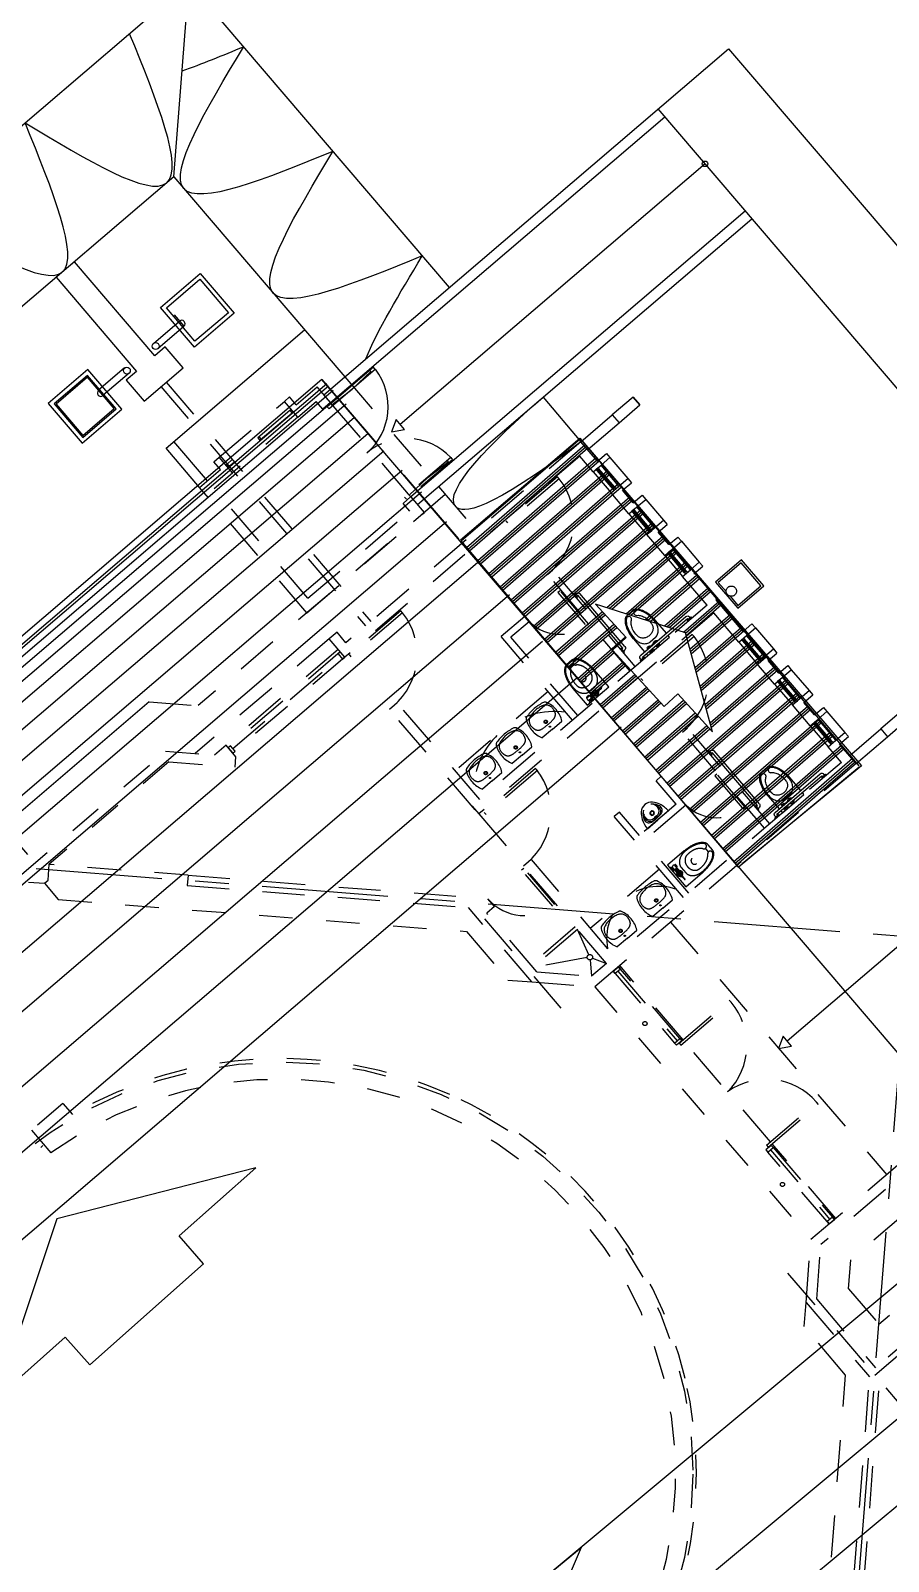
# Model space of a CAD drawing. Extents: x 268 to 383, y 668 to 793.
# Drawn here: x 365.297 to 367.852, y 773.957 to 778.514 of the extents above; entities that cross this region are included whole.
import ezdxf

# ---------------------------------------------------------------- set-up
doc = ezdxf.new("R2010")
doc.units = 0
doc.header["$LTSCALE"] = 0.5
doc.header["$MEASUREMENT"] = 0
for name, pattern in [('CENTER2', [1.125, 0.75, -0.125, 0.125, -0.125]), ('DASHDOTX2', [2, 1, -0.5, 0, -0.5]), ('DASHED2', [0.375, 0.25, -0.125]), ('HIDDEN', [0.375, 0.25, -0.125])]:
    doc.linetypes.add(name, pattern=pattern)
doc.layers.get('0').update_dxf_attribs({"linetype": 'CONTINUOUS'})
for name, color, linetype in [('2', 1, 'CONTINUOUS'), ('4', 3, 'CONTINUOUS'), ('6', 7, 'CONTINUOUS'), ('9', 1, 'DASHED2'), ('EJES', 6, 'CENTER2'), ('M-sanitarios', 1, 'CONTINUOUS'), ('paredes', 1, 'CONTINUOUS'), ('PROYECCIONES', 6, 'HIDDEN'), ('PUERTAS', 1, 'CONTINUOUS'), ('talud', 5, 'CONTINUOUS'), ('texturas', 6, 'CONTINUOUS'), ('TUBERIA', 7, 'DASHDOTX2'), ('tuberia_alumbrado', 3, 'DASHED2'), ('ventanas', 1, 'CONTINUOUS')]:
    doc.layers.add(name, color=color, linetype=linetype)

# ---------------------------------------------------------------- blocks, each defined once
blk = doc.blocks.new('WC-F1-P')
blk.add_line((-1.35, -23.32), (1.35, -23.32))
for points in [[(-8.25, -12.88, 0.049648), (-7.73, -18.09, 0.06346), (-6.42, -21.98, 0.103485), (-4.1, -24.97, 0.178458), (-2, -25.75), (2, -25.75, 0.178458), (4.1, -24.97, 0.103485), (6.42, -21.98, 0.06346), (7.73, -18.09, 0.049648), (8.25, -12.88), (8.25, 0), (-8.25, 0)], [(3.78, -24.59, 0.103485), (5.97, -21.76, 0.06346), (7.24, -17.99, 0.049648), (7.75, -12.88, 0.075858), (7.29, -9.87, 0.086069), (6.07, -7.49, 0.105985), (4.11, -5.79, 0.126201), (2, -5.25), (-2, -5.25, 0.126201), (-4.11, -5.79, 0.105985), (-6.07, -7.49, 0.086069), (-7.29, -9.87, 0.075858), (-7.75, -12.88, 0.049648), (-7.24, -17.99, 0.06346), (-5.97, -21.76, 0.103485), (-3.78, -24.59, 0.097511), (-3.21, -24.83, 0.09808), (-2.6, -24.84, 0.098895), (-2.04, -24.61, 0.099479), (-1.61, -24.18, 0.099479), (-1.38, -23.62, 0.098895), (-1.38, -23.01, 0.09808), (-1.62, -22.45, 0.097511), (-2.05, -22.02, -0.102445), (-3.86, -20.17, -0.077884), (-5.02, -17.55, -0.065096), (-5.46, -14.15, -0.024284), (-5.4, -12.88, -0.115331), (-5.01, -11.19, -0.103946), (-3.82, -9.68, -0.091071), (-2.11, -8.71, -0.083675), (0, -8.35, -0.083675), (2.11, -8.71, -0.091071), (3.82, -9.68, -0.103946), (5.01, -11.19, -0.115331), (5.4, -12.88, -0.024284), (5.46, -14.15, -0.065096), (5.02, -17.55, -0.077884), (3.86, -20.17, -0.102445), (2.05, -22.02, 0.097511), (1.62, -22.45, 0.09808), (1.38, -23.01, 0.098895), (1.38, -23.62, 0.099479), (1.61, -24.18, 0.099479), (2.04, -24.61, 0.098895), (2.6, -24.84, 0.09808), (3.21, -24.83, 0.097511)]]:
    blk.add_lwpolyline(points, format="xyb", close=True)
blk.add_lwpolyline([(-2, -13.44, -0.111064), (-1.85, -12.78, -0.102841), (-1.41, -12.2, -0.093011), (-0.78, -11.83, -0.087082), (0, -11.69, -0.087082), (0.78, -11.83, -0.093011), (1.41, -12.2, -0.102841), (1.85, -12.78, -0.111064), (2, -13.44, -0.111064)], format="xyb")
blk.add_circle((0, -2.3), 1)
blk = doc.blocks.new('FVALV1-P')
for p, q in [((-2.38, 0.12), (-4.62, 0.12)), ((-2.26, 0.62), (-2.26, -0.62)), ((-2.26, 0.62), (-1.64, 0.62)), ((1.44, 0.99), (1.92, 0.99)), ((1.92, 0.99), (1.92, -0.99)), ((1.92, 0.87), (2.42, 0.87)), ((2.92, 0.99), (2.42, 0.99)), ((2.42, 0.99), (2.42, -0.99)), ((2.92, 0), (2.42, 0)), ((2.92, 0.99), (2.92, -0.99)), ((2.92, 0.87), (5.75, 0.87)), ((6.25, 2.25), (3.25, 2.25)), ((3.25, 2.25), (3.25, 1.75)), ((3.75, 1.61), (3.75, 0.87)), ((3.88, 1.58), (3.88, 1.12)), ((4, 0.99), (4.5, 0.99)), ((4.62, 1.5), (4.62, 1.12)), ((4.88, 1.5), (4.88, 1.12)), ((5, 0.99), (5.5, 0.99)), ((5.62, 1.58), (5.62, 1.12)), ((5.75, 1.61), (5.75, 0.87)), ((6.25, 2.25), (6.25, 1.75)), ((-2.38, -0.13), (-4.62, -0.13)), ((-2.26, -0.62), (-1.64, -0.62)), ((1.44, -0.99), (1.92, -0.99)), ((1.92, -0.87), (2.42, -0.87)), ((2.92, -0.99), (2.42, -0.99)), ((2.92, -0.87), (5.75, -0.87)), ((3.75, -0.87), (3.75, -1.37)), ((3.88, -1.24), (3.88, -1.43)), ((4, -1.12), (4.5, -1.12)), ((4.62, -1.24), (4.62, -1.61)), ((4.88, -1.24), (4.88, -1.61)), ((5, -1.12), (5.5, -1.12)), ((5.62, -1.24), (5.62, -1.43)), ((5.75, -0.87), (5.75, -1.37))]:
    blk.add_line(p, q)
blk.add_lwpolyline([(1, 0), (0.5, 0.87), (-0.5, 0.87), (-1, 0), (-0.5, -0.87), (0.5, -0.87)], close=True)
for radius in [1.75, 1, 0.342]:
    blk.add_circle((0, 0), radius)
for centre, radius, start, end in [((-4.62, 0), 0.125, 90, 270), ((-2.38, 0.25), 0.125, 270, 360), ((4.75, 6.13), 4.63, 251.07536, 288.92464), ((5.12, 0), 1.63, 147.79577, 212.20423), ((4, 1.12), 0.125, 180, 270), ((4.5, 1.12), 0.125, 270, 360), ((5, 1.12), 0.125, 180, 270), ((5.5, 1.12), 0.125, 270, 360), ((4.38, 0), 1.62, 327.79517, 32.20483), ((-2.38, -0.25), 0.125, 0, 90), ((4.75, 0.51), 2.12, 241.92751, 298.07249), ((4, -1.24), 0.125, 90, 180), ((4.5, -1.24), 0.125, 0, 90), ((5, -1.24), 0.125, 90, 180), ((5.5, -1.24), 0.125, 0, 90)]:
    blk.add_arc(centre, radius, start, end)
blk = doc.blocks.new('fluxometro')
at = {"xscale": 0.02499999999997726, "yscale": 0.02499999999997726, "zscale": 0.025, "rotation": 180}
for name, p in [('WC-F1-P', (0, 0)), ('FVALV1-P', (0, 0.058))]:
    blk.add_blockref(name, p, dxfattribs=at)
blk = doc.blocks.new('LAVATORIO_11')
at = {"color": 0, "linetype": 'ByBlock'}
for p, q in [((0.01, 0), (-0.27, 0)), ((0, 0), (0.291, 0))]:
    blk.add_line(p, q, dxfattribs=at)
for centre, radius in [((0.008, -0.217), 0.0358), ((0.008, -0.217), 0.0267), ((0.008, -0.077), 0.0128)]:
    blk.add_circle(centre, radius, dxfattribs=at)
for centre, radius, start, end in [((0.257, -0.272), 0.593, 152.6954, 205.5583), ((-0.236, -0.272), 0.593, 334.4417, 27.3056), ((-0.108, -0.345), 0.191, 168.0413, 247.6653), ((-0.054, -0.329), 0.242, 152.91, 174.3342), ((-0.146, -0.297), 0.146, 99.4676, 147.8104), ((-0.023, -0.992), 0.852, 87.9529, 99.9832), ((0.033, -0.992), 0.852, 80.0168, 92.0471), ((0.157, -0.297), 0.146, 32.1896, 80.5324), ((0.119, -0.345), 0.191, 292.3347, 11.9587), ((0.065, -0.329), 0.242, 5.6658, 27.09), ((-0.206, -0.49), 0.0809, 207.7138, 249.5405), ((0.01, 0.367), 0.964, 255.2815, 284.7185), ((0.005, 0.037), 0.589, 251.5778, 288.4222), ((0.227, -0.49), 0.0809, 290.4595, 332.2862)]:
    blk.add_arc(centre, radius, start, end, dxfattribs=at)
blk = doc.blocks.new('inod-minusv.')
at = {"layer": 'M-sanitarios'}
for p, q in [((0.094, 1.369), (0.075, 1.369)), ((0.094, 1.312), (0.094, 1.387)), ((0.112, 1.387), (0.094, 1.387)), ((0.037, 0.319), (0.037, 1.331)), ((0.094, 1.331), (0.075, 1.331)), ((0.075, 0.319), (0.075, 1.331)), ((0.112, 1.312), (0.094, 1.312)), ((0.094, 0.319), (0.075, 0.319)), ((0.094, 0.281), (0.075, 0.281)), ((0.112, 0.337), (0.094, 0.337)), ((0.094, 0.262), (0.094, 0.337)), ((0.112, 0.262), (0.094, 0.262)), ((-0.9, 0.019), (-0.975, 0.019)), ((-0.975, 0), (-0.975, 0.019)), ((-0.956, 0.019), (-0.956, 0.037)), ((-0.056, 0.075), (-0.919, 0.075)), ((-0.919, 0.019), (-0.919, 0.037)), ((-0.056, 0.037), (-0.919, 0.037)), ((-0.9, 0), (-0.9, 0.019)), ((-0.301, 0.081), (-0.289, 0.081)), ((-0.301, 0.031), (-0.289, 0.031)), ((-0.289, 0.075), (-0.289, 0.081)), ((-0.289, 0.078), (-0.277, 0.078)), ((-0.289, 0.031), (-0.289, 0.037)), ((-0.289, 0.035), (-0.277, 0.035)), ((-0.264, 0.081), (-0.277, 0.081)), ((-0.277, 0.075), (-0.277, 0.081)), ((-0.277, 0.031), (-0.277, 0.037)), ((-0.264, 0.031), (-0.277, 0.031)), ((-0.264, 0.075), (-0.264, 0.081)), ((-0.264, 0.078), (-0.194, 0.078)), ((-0.264, 0.031), (-0.264, 0.037)), ((-0.264, 0.035), (-0.194, 0.035)), ((-0.256, 0), (-0.256, 0.012)), ((-0.244, 0.078), (-0.244, 0.09)), ((-0.244, 0.016), (-0.244, 0.035)), ((-0.241, 0.087), (-0.241, 0.092)), ((-0.241, 0.017), (-0.241, 0.028)), ((-0.238, 0.084), (-0.225, 0.084)), ((-0.238, 0.031), (-0.225, 0.031)), ((-0.222, 0.087), (-0.222, 0.097)), ((-0.222, 0.019), (-0.222, 0.028)), ((-0.216, 0.087), (-0.216, 0.097)), ((-0.216, 0.019), (-0.216, 0.028)), ((-0.213, 0.084), (-0.2, 0.084)), ((-0.213, 0.031), (-0.2, 0.031)), ((-0.197, 0.087), (-0.197, 0.092)), ((-0.197, 0.017), (-0.197, 0.028)), ((-0.194, 0.078), (-0.194, 0.09)), ((-0.194, 0.016), (-0.194, 0.035)), ((-0.181, 0), (-0.181, 0.012)), ((-0.075, 0), (-0.075, 0.019)), ((0, 0.019), (-0.075, 0.019)), ((-0.056, 0.019), (-0.056, 0.037)), ((-0.019, 0.019), (-0.019, 0.037)), ((0, 0), (0, 0.019)), ((-0.181, 0), (-0.256, 0))]:
    blk.add_line(p, q, dxfattribs=at)
for points in [[(-0.131, 0.322, 0.049648), (-0.144, 0.452, 0.06346), (-0.177, 0.549, 0.103485), (-0.235, 0.624, 0.178458), (-0.288, 0.644), (-0.388, 0.644, 0.178458), (-0.44, 0.624, 0.103485), (-0.498, 0.549, 0.06346), (-0.531, 0.452, 0.049648), (-0.544, 0.322), (-0.544, 0.075)], [(-0.544, 0.322, -0.049648), (-0.531, 0.452, -0.06346), (-0.498, 0.549, -0.103485), (-0.44, 0.624, -0.178458), (-0.388, 0.644), (-0.288, 0.644, -0.178458), (-0.235, 0.624, -0.103485), (-0.177, 0.549, -0.06346), (-0.144, 0.452, -0.049648), (-0.131, 0.322), (-0.131, 0.075)], [(-0.131, 0.037), (-0.131, 0), (-0.544, 0), (-0.544, 0.037, -0.049648)]]:
    blk.add_lwpolyline(points, format="xyb", dxfattribs=at)
blk.add_lwpolyline([(-0.243, 0.615, -0.103485), (-0.188, 0.544, -0.06346), (-0.156, 0.45, -0.049648), (-0.144, 0.322, -0.075858), (-0.155, 0.247, -0.086069), (-0.186, 0.187, -0.105985), (-0.235, 0.145, -0.126201), (-0.288, 0.131), (-0.388, 0.131, -0.126201), (-0.44, 0.145, -0.105985), (-0.489, 0.187, -0.086069), (-0.52, 0.247, -0.075858), (-0.531, 0.322, -0.049648), (-0.519, 0.45, -0.06346), (-0.487, 0.544, -0.103485), (-0.432, 0.615, -0.097511), (-0.418, 0.621, -0.09808), (-0.403, 0.621, -0.098895), (-0.389, 0.615, -0.099479), (-0.378, 0.605, -0.099479), (-0.372, 0.591, -0.098895), (-0.372, 0.575, -0.09808), (-0.378, 0.561, -0.097511), (-0.389, 0.55, 0.102445), (-0.434, 0.504, 0.077884), (-0.463, 0.439, 0.065096), (-0.474, 0.354, 0.024284), (-0.473, 0.322, 0.115331), (-0.463, 0.28, 0.103946), (-0.433, 0.242, 0.091071), (-0.39, 0.218, 0.083675), (-0.338, 0.209, 0.083675), (-0.285, 0.218, 0.091071), (-0.242, 0.242, 0.103946), (-0.212, 0.28, 0.115331), (-0.202, 0.322, 0.024284), (-0.201, 0.354, 0.065096), (-0.212, 0.439, 0.077884), (-0.241, 0.504, 0.102445), (-0.286, 0.55, -0.097511), (-0.297, 0.561, -0.09808), (-0.303, 0.575, -0.098895), (-0.303, 0.591, -0.099479), (-0.297, 0.605, -0.099479), (-0.286, 0.615, -0.098895), (-0.272, 0.621, -0.09808), (-0.257, 0.621, -0.097511)], format="xyb", close=True, dxfattribs=at)
for points in [[(-0.352, 0.075), (-0.35, 0.078), (-0.325, 0.078), (-0.323, 0.075)], [(-0.323, 0.037), (-0.325, 0.035), (-0.35, 0.035), (-0.352, 0.037)]]:
    blk.add_lwpolyline(points, dxfattribs=at)
for centre, radius, start, end in [((0.075, 1.331), 0.0375, 90, 180), ((0.075, 0.319), 0.0375, 180, 270), ((-0.919, 0.037), 0.0375, 90, 180), ((-0.338, 0.056), 0.0437, 25.3769, 154.6231), ((-0.338, 0.056), 0.0438, 205.3769, 334.6231), ((-0.338, 0.056), 0.025, 48.5904, 131.4096), ((-0.338, 0.056), 0.025, 228.5904, 311.4096), ((-0.219, -0.097), 0.116, 71.0754, 108.9246), ((-0.209, 0.056), 0.0406, 147.7958, 152.5136), ((-0.209, 0.056), 0.0406, 207.4864, 212.2042), ((-0.219, 0.044), 0.0531, 61.9275, 118.0725), ((-0.238, 0.087), 0.00312, 180, 270), ((-0.238, 0.028), 0.00313, 90, 180), ((-0.225, 0.087), 0.00312, 270, 0), ((-0.225, 0.028), 0.00313, 0, 90), ((-0.213, 0.087), 0.00312, 180, 270), ((-0.213, 0.028), 0.00312, 90, 180), ((-0.2, 0.087), 0.00313, 270, 360), ((-0.2, 0.028), 0.00312, 360, 90), ((-0.228, 0.056), 0.0406, 27.4869, 32.2048), ((-0.228, 0.056), 0.0406, 327.7952, 332.5131), ((-0.056, 0.037), 0.0375, 0, 90)]:
    blk.add_arc(centre, radius, start, end, dxfattribs=at)
blk = doc.blocks.new('mingitorio')
at = {"layer": 'M-sanitarios'}
for p, q in [((-0.2, 0), (0, 0)), ((0.2, 0), (0, 0)), ((-0.017, -0.059), (-0.017, -0.039)), ((-0.017, -0.039), (0.017, -0.039)), ((-0.017, -0.059), (0.017, -0.059)), ((0.017, -0.059), (0.017, -0.039))]:
    blk.add_line(p, q, dxfattribs=at)
for centre, radius, start, end in [((0.2, 0), 0.4, 180, 202.7554), ((-0.2, 0), 0.4, 337.2446, 0), ((0.108, -0.039), 0.3, 202.7554, 224.0645), ((-0.079, -0.112), 0.075, 100.2235, 201.4058), ((0.074, -0.052), 0.24, 201.4058, 228.8431), ((0.014, -0.126), 0.145, 169.5329, 234.3331), ((-0.054, -0.113), 0.075, 105.5014, 169.5329), ((-0.015, -0.141), 0.1, 162.0283, 180.7764), ((0.085, -0.14), 0.2, 180.7764, 192.5159), ((-0.034, -0.135), 0.08, 85.5164, 162.0283), ((-0.012, -0.162), 0.1, 192.5159, 233.4907), ((0, -0.55), 0.52, 90, 100.2235), ((-0.042, -0.156), 0.12, 78.4942, 105.5014), ((0, -0.13), 0.0325, 90, 270), ((0, 0.293), 0.35, 265.5164, 267.216), ((0, -0.13), 0.025, 90, 270), ((-0.017, -0.033), 0.006, 258.4942, 270), ((0, -0.55), 0.52, 79.7765, 90), ((0, -0.13), 0.0325, 270, 90), ((0, -0.13), 0.025, 270, 90), ((0.042, -0.156), 0.12, 74.4986, 102.0896), ((0, 0.293), 0.35, 272.784, 274.4836), ((0.034, -0.135), 0.08, 17.9717, 94.4836), ((-0.014, -0.126), 0.145, 305.6669, 10.4671), ((0.012, -0.162), 0.1, 306.5093, 347.4841), ((0.054, -0.113), 0.075, 10.4671, 74.4986), ((-0.074, -0.052), 0.24, 311.1569, 338.5942), ((0.079, -0.112), 0.075, 338.5942, 79.7765), ((-0.108, -0.039), 0.3, 315.9355, 337.2446), ((0.015, -0.141), 0.1, 359.2236, 17.9717), ((-0.085, -0.14), 0.2, 347.4841, 359.2236), ((0, -0.143), 0.15, 224.0645, 270), ((0, -0.143), 0.15, 270, 315.9355)]:
    blk.add_arc(centre, radius, start, end, dxfattribs=at)

msp = doc.modelspace()

# ---------------------------------------------------------------- hatches: boundary and pattern name
at = {"layer": '2'}
h = msp.add_hatch(dxfattribs=at)
h.set_pattern_fill('PLAST', color=256, scale=0.204615, angle=41, style=0)
h.set_pattern_definition([(41, (697.10327, 476.549336), (-0.0335598784, 0.038606224), []), (41, (697.099075, 476.55416), (-0.0335598784, 0.038606224), []), (41, (697.09488, 476.55899), (-0.0335598784, 0.038606224), [])])
h.paths.add_polyline_path([(366.9794, 776.807), (367.0711, 776.7069), (367.0305, 776.6697), (367.1838, 776.5023), (367.2244, 776.5395), (367.3276, 776.4269), (367.2474, 776.7217)], flags=16)
edge = h.paths.add_edge_path()
edge.add_line((367.7646, 776.3248), (366.9346, 777.2986))
edge.add_line((366.9346, 777.2986), (366.5796, 776.9945))
edge.add_line((366.5796, 776.9945), (367.4043, 776.0233))
edge.add_line((367.4043, 776.0233), (367.7646, 776.3221))

# ---------------------------------------------------------------- linework, layer by layer
at = {"layer": '2', "ltscale": 2}
for p, q in [((366.1797, 777.4629, -249.9372), (362.8173, 774.588, -249.9372)), ((366.1841, 777.4558, -249.9372), (362.8217, 774.5809, -249.9372)), ((366.1982, 777.4426, -249.9372), (362.8357, 774.5677, -249.9372)), ((366.203, 777.4152, -249.9372), (362.8405, 774.5404, -249.9372)), ((366.237, 777.4017, -249.9372), (362.8745, 774.5268, -249.9372)), ((366.2608, 777.3609, -249.9372), (362.8983, 774.486, -249.9372)), ((366.3016, 777.3133, -249.9372), (362.9391, 774.4384, -249.9372)), ((366.3492, 777.2624, -249.9372), (362.9867, 774.3875, -249.9372)), ((366.4035, 777.2046, -249.9372), (363.0411, 774.3297, -249.9372)), ((366.4613, 777.1401, -249.9372), (363.0988, 774.2652, -249.9372)), ((366.5361, 777.0517, -249.9372), (363.1736, 774.1768, -249.9372)), ((366.6279, 776.9294, -249.9372), (363.2654, 774.0545, -249.9372)), ((366.723, 776.8343, -249.9372), (363.3605, 773.9594, -249.9372)), ((366.8216, 776.695, -249.9372), (363.4591, 773.8201, -249.9372)), ((366.9235, 776.5863, -249.9372), (363.561, 773.7114, -249.9372)), ((367.0561, 776.4402, -249.9372), (363.6936, 773.5653, -249.9372)), ((368.2239, 775.0709, -249.9372), (364.8245, 772.2398, -249.9372)), ((368.427, 774.8379, -249.9372), (365.0275, 772.0068, -249.9372)), ((368.5385, 774.6724, -249.9372), (365.1391, 771.8414, -249.9372))]:
    msp.add_line(p, q, dxfattribs=at)
at = {"layer": '2'}
msp.add_lwpolyline([(367.7646, 776.3248), (366.9346, 777.2986), (366.5796, 776.9945), (367.4043, 776.0233), (367.7646, 776.3221)], dxfattribs=at)
at = {"layer": '4', "elevation": -249.9372}
msp.add_lwpolyline([(365.428, 777.8262), (365.3735, 777.7797), (365.6129, 777.4998), (365.5818, 777.4732), (365.635, 777.4109), (365.7516, 777.5107), (365.6984, 777.5729), (365.6673, 777.5463), (365.428, 777.8262)], dxfattribs=at)
at = {"layer": '6', "ltscale": 2}
for p, q in [((366.165, 777.4758, -249.9372), (362.8026, 774.6009, -249.9372)), ((369.3044, 773.8044, -249.9372), (366.165, 777.4758, -249.9372))]:
    msp.add_line(p, q, dxfattribs=at)
msp.add_lwpolyline([(366.5779, 776.9986), (366.9332, 777.3007), (367.771, 776.3254), (367.4157, 776.0339)], dxfattribs=at)
at = {"layer": '6'}
for points in [[(366.9794, 776.807), (367.0711, 776.7069), (367.0305, 776.6697), (367.1838, 776.5023), (367.2244, 776.5395), (367.3276, 776.4269), (367.2474, 776.7217), (366.9794, 776.807)], [(365.197, 774.4436), (365.4, 774.624), (365.4733, 774.5416), (365.8126, 774.8431), (365.7394, 774.9256), (365.9677, 775.1285), (365.3758, 774.977), (365.197, 774.4436)], [(366.1417, 773.3415), (366.351, 773.5144), (366.2807, 773.5994), (366.6307, 773.8887), (366.7009, 773.8037), (366.9364, 773.9983), (366.6961, 773.4365), (366.1417, 773.3415)]]:
    msp.add_lwpolyline(points, dxfattribs=at)
at = {"layer": '9', "ltscale": 2}
msp.add_line((366.165, 777.4758, -249.9372), (366.5823, 776.9878, -249.9372), dxfattribs=at)
at = {"layer": '9'}
for p, q in [((366.2328, 777.4831, -249.9372), (366.5121, 777.1565, -249.9372)), ((366.255, 777.4469, -249.9372), (366.3103, 777.4995, -249.9372)), ((366.313, 777.4964, -249.9372), (366.3076, 777.5027, -249.9372)), ((366.053, 777.4101, -249.9372), (366.0685, 777.4234, -249.9372)), ((366.0885, 777.4001, -249.9372), (366.0685, 777.4234, -249.9372)), ((366.0885, 777.4001, -249.9372), (366.1507, 777.4533, -249.9372)), ((366.1906, 777.4066, -249.9372), (366.1507, 777.4533, -249.9372)), ((366.1906, 777.4066, -249.9372), (366.1706, 777.4299, -249.9372)), ((366.1944, 777.4005, -249.9372), (366.255, 777.4469, -249.9372)), ((365.8586, 777.2439, -249.9372), (366.053, 777.4101, -249.9372)), ((366.069, 777.3834, -249.9372), (365.8824, 777.2239, -249.9372)), ((366.0757, 777.3757, -249.9372), (365.889, 777.2161, -249.9372)), ((366.0929, 777.3634, -249.9372), (366.053, 777.4101, -249.9372)), ((366.0929, 777.3634, -249.9372), (366.1473, 777.41, -249.9372)), ((366.1672, 777.3867, -249.9372), (366.1473, 777.41, -249.9372)), ((366.1906, 777.4066, -249.9372), (366.1672, 777.3867, -249.9372)), ((366.1862, 777.3881, -249.9372), (366.1809, 777.3943, -249.9372)), ((366.1971, 777.3974, -249.9372), (366.1918, 777.4036, -249.9372)), ((366.1971, 777.3974, -249.9372), (366.4218, 777.1345, -249.9372)), ((366.0929, 777.3634, -249.9372), (365.8984, 777.1972, -249.9372)), ((366.9361, 777.2903, -249.9372), (366.2363, 776.6919, -249.9372)), ((365.843, 777.2306, -249.9372), (365.8586, 777.2439, -249.9372)), ((365.8984, 777.1972, -249.9372), (365.8586, 777.2439, -249.9372)), ((366.9327, 777.247, -249.9372), (366.2329, 776.6486, -249.9372)), ((366.5486, 777.2429, -249.9372), (366.4109, 777.1252, -249.9372)), ((366.5539, 777.2367, -249.9372), (366.4162, 777.119, -249.9372)), ((366.5377, 777.2336, -249.9372), (366.543, 777.2274, -249.9372)), ((366.5486, 777.2429, -249.9372), (366.5539, 777.2367, -249.9372)), ((366.9726, 777.2003, -249.9372), (366.9327, 777.247, -249.9372)), ((365.8007, 777.1541, -249.9372), (365.863, 777.2073, -249.9372)), ((365.863, 777.2073, -249.9372), (365.843, 777.2306, -249.9372)), ((365.844, 777.1507, -249.9372), (365.8984, 777.1972, -249.9372)), ((366.4797, 777.1841, -249.9372), (366.5403, 777.2305, -249.9372)), ((366.9726, 777.2003, -249.9372), (367.0258, 777.1381, -249.9372)), ((367.032, 777.1488, -249.9372), (366.9842, 777.2048, -249.9372)), ((367.0348, 777.1512, -249.9372), (366.9869, 777.2072, -249.9372)), ((366.1199, 776.7808, -249.9372), (365.8007, 777.1541, -249.9372)), ((366.1233, 776.8241, -249.9372), (365.844, 777.1507, -249.9372)), ((366.4245, 777.1314, -249.9372), (366.4797, 777.1841, -249.9372)), ((366.5121, 777.1565, -249.9372), (366.6251, 777.0243, -249.9372)), ((366.8661, 777.186, -249.9372), (366.7131, 777.0552, -249.9372)), ((366.8714, 777.1797, -249.9372), (366.7184, 777.049, -249.9372)), ((366.8714, 777.1797, -249.9372), (366.8661, 777.186, -249.9372)), ((367.0258, 777.1381, -249.9372), (367.0491, 777.1581, -249.9372)), ((367.0491, 777.1581, -249.9372), (367.0756, 777.1807, -249.9372)), ((367.0598, 777.1456, -249.9372), (367.0862, 777.1682, -249.9372)), ((367.0917, 777.1083, -249.9372), (367.0598, 777.1456, -249.9372)), ((367.0756, 777.1807, -249.9372), (367.0862, 777.1682, -249.9372)), ((366.532, 777.1332, -249.9372), (365.7967, 776.5045, -249.9372)), ((366.4299, 777.1267, -249.9372), (366.4066, 777.1067, -249.9372)), ((366.4265, 777.0834, -249.9372), (366.4066, 777.1067, -249.9372)), ((366.4109, 777.1252, -249.9372), (366.4162, 777.119, -249.9372)), ((366.4218, 777.1345, -249.9372), (366.4271, 777.1283, -249.9372)), ((366.4698, 777.08, -249.9372), (366.4299, 777.1267, -249.9372)), ((367.079, 777.0759, -249.9372), (367.0258, 777.1381, -249.9372)), ((367.079, 777.0759, -249.9372), (367.1023, 777.0959, -249.9372)), ((367.079, 777.0759, -249.9372), (367.1023, 777.0959, -249.9372)), ((367.0917, 777.1083, -249.9372), (367.1181, 777.1309, -249.9372)), ((367.1023, 777.0959, -249.9372), (367.1288, 777.1185, -249.9372)), ((367.1555, 777.0337, -249.9372), (367.1023, 777.0959, -249.9372)), ((367.1181, 777.1309, -249.9372), (367.1288, 777.1185, -249.9372)), ((367.1288, 777.1185, -249.9372), (367.182, 777.0563, -249.9372)), ((366.1199, 776.7808, -249.9372), (366.4698, 777.08, -249.9372)), ((366.1233, 776.8241, -249.9372), (366.4265, 777.0834, -249.9372)), ((366.7184, 777.049, -249.9372), (366.7131, 777.0552, -249.9372)), ((367.079, 777.0759, -249.9372), (367.1322, 777.0137, -249.9372)), ((367.1384, 777.0244, -249.9372), (367.0905, 777.0804, -249.9372)), ((367.1412, 777.0268, -249.9372), (367.0933, 777.0828, -249.9372)), ((367.144, 777.0292, -249.9372), (367.0961, 777.0851, -249.9372)), ((367.1555, 777.0337, -249.9372), (367.182, 777.0563, -249.9372)), ((367.182, 777.0563, -249.9372), (367.1926, 777.0438, -249.9372)), ((367.1322, 777.0137, -249.9372), (367.1555, 777.0337, -249.9372)), ((367.1322, 777.0137, -249.9372), (367.1555, 777.0337, -249.9372)), ((367.1854, 776.9515, -249.9372), (367.1322, 777.0137, -249.9372)), ((367.1662, 777.0212, -249.9372), (367.1926, 777.0438, -249.9372)), ((367.1981, 776.9839, -249.9372), (367.1662, 777.0212, -249.9372)), ((367.1981, 776.9839, -249.9372), (367.2245, 777.0065, -249.9372)), ((367.2245, 777.0065, -249.9372), (367.2351, 776.994, -249.9372)), ((367.1854, 776.9515, -249.9372), (367.2087, 776.9714, -249.9372)), ((367.2503, 776.9047, -249.9372), (367.2025, 776.9607, -249.9372)), ((367.2087, 776.9714, -249.9372), (367.2351, 776.994, -249.9372)), ((367.2619, 776.9092, -249.9372), (367.2087, 776.9714, -249.9372)), ((367.2351, 776.994, -249.9372), (367.2883, 776.9318, -249.9372)), ((367.1854, 776.9515, -249.9372), (367.2386, 776.8893, -249.9372)), ((367.2448, 776.9, -249.9372), (367.1969, 776.956, -249.9372)), ((367.2476, 776.9024, -249.9372), (367.1997, 776.9584, -249.9372)), ((367.2619, 776.9092, -249.9372), (367.2883, 776.9318, -249.9372)), ((367.2725, 776.8968, -249.9372), (367.299, 776.9194, -249.9372)), ((367.2883, 776.9318, -249.9372), (367.299, 776.9194, -249.9372)), ((366.8363, 776.8953, -249.9372), (366.8519, 776.9086, -249.9372)), ((367.0823, 776.6076, -249.9372), (366.8363, 776.8953, -249.9372)), ((367.0979, 776.6209, -249.9372), (366.8519, 776.9086, -249.9372)), ((367.2386, 776.8893, -249.9372), (367.2619, 776.9092, -249.9372)), ((367.3117, 776.8038, -249.9372), (367.2386, 776.8893, -249.9372)), ((367.4188, 776.7257, -249.9372), (367.2725, 776.8968, -249.9372)), ((366.3995, 776.7871, -249.9372), (366.2465, 776.6563, -249.9372)), ((366.4048, 776.7808, -249.9372), (366.2519, 776.65, -249.9372)), ((366.4048, 776.7808, -249.9372), (366.3995, 776.7871, -249.9372)), ((367.3316, 776.7804, -249.9372), (366.6318, 776.1821, -249.9372)), ((367.3117, 776.8038, -249.9372), (366.6352, 776.2253, -249.9372)), ((367.4062, 776.6933, -249.9372), (367.3316, 776.7804, -249.9372)), ((366.7685, 776.77, -249.9372), (366.6985, 776.7102, -249.9372)), ((366.7818, 776.7545, -249.9372), (366.7273, 776.7079, -249.9372)), ((366.7818, 776.7545, -249.9372), (366.7685, 776.77, -249.9372)), ((367.4188, 776.7257, -249.9372), (367.4453, 776.7483, -249.9372)), ((367.4295, 776.7132, -249.9372), (367.4559, 776.7358, -249.9372)), ((367.4453, 776.7483, -249.9372), (367.4559, 776.7358, -249.9372)), ((367.4559, 776.7358, -249.9372), (367.5091, 776.6736, -249.9372)), ((366.1864, 776.7031, -249.9372), (365.787, 776.3616, -249.9372)), ((366.2097, 776.723, -249.9372), (366.1864, 776.7031, -249.9372)), ((366.2329, 776.6486, -249.9372), (366.1864, 776.7031, -249.9372)), ((366.2363, 776.6919, -249.9372), (366.2097, 776.723, -249.9372)), ((366.9112, 776.4614, -249.9372), (366.6985, 776.7102, -249.9372)), ((366.9268, 776.4747, -249.9372), (366.7273, 776.7079, -249.9372)), ((367.2677, 776.7162, -249.9372), (367.1148, 776.5854, -249.9372)), ((367.2731, 776.7099, -249.9372), (367.1201, 776.5792, -249.9372)), ((367.2731, 776.7099, -249.9372), (367.2677, 776.7162, -249.9372)), ((367.4062, 776.6933, -249.9372), (367.4295, 776.7132, -249.9372)), ((367.4062, 776.6933, -249.9372), (367.4593, 776.6311, -249.9372)), ((367.4656, 776.6418, -249.9372), (367.4177, 776.6978, -249.9372)), ((367.4683, 776.6441, -249.9372), (367.4205, 776.7001, -249.9372)), ((367.4711, 776.6465, -249.9372), (367.4233, 776.7025, -249.9372)), ((367.4827, 776.651, -249.9372), (367.4295, 776.7132, -249.9372)), ((366.2129, 776.672, -249.9372), (365.8793, 776.3867, -249.9372)), ((366.2196, 776.6642, -249.9372), (365.8859, 776.3789, -249.9372)), ((366.2329, 776.6486, -249.9372), (365.8992, 776.3633, -249.9372)), ((365.8994, 776.377, -249.9372), (366.2194, 776.6506, -249.9372)), ((366.2519, 776.65, -249.9372), (366.2465, 776.6563, -249.9372)), ((367.4593, 776.6311, -249.9372), (367.4827, 776.651, -249.9372)), ((367.4827, 776.651, -249.9372), (367.5091, 776.6736, -249.9372)), ((367.4933, 776.6386, -249.9372), (367.5197, 776.6612, -249.9372)), ((367.5091, 776.6736, -249.9372), (367.5197, 776.6612, -249.9372)), ((367.5125, 776.5689, -249.9372), (367.4593, 776.6311, -249.9372)), ((367.5252, 776.6012, -249.9372), (367.4933, 776.6386, -249.9372)), ((367.5252, 776.6012, -249.9372), (367.5517, 776.6238, -249.9372)), ((367.5359, 776.5888, -249.9372), (367.5623, 776.6114, -249.9372)), ((367.5517, 776.6238, -249.9372), (367.5623, 776.6114, -249.9372)), ((367.5623, 776.6114, -249.9372), (367.6155, 776.5492, -249.9372)), ((367.1201, 776.5792, -249.9372), (367.1148, 776.5854, -249.9372)), ((367.5125, 776.5689, -249.9372), (367.5359, 776.5888, -249.9372)), ((367.5125, 776.5689, -249.9372), (367.5359, 776.5888, -249.9372)), ((367.5125, 776.5689, -249.9372), (367.5657, 776.5066, -249.9372)), ((367.5719, 776.5174, -249.9372), (367.5241, 776.5733, -249.9372)), ((367.5747, 776.5197, -249.9372), (367.5269, 776.5757, -249.9372)), ((367.5775, 776.5221, -249.9372), (367.5296, 776.5781, -249.9372)), ((367.589, 776.5266, -249.9372), (367.5359, 776.5888, -249.9372)), ((367.589, 776.5266, -249.9372), (367.6155, 776.5492, -249.9372)), ((367.6155, 776.5492, -249.9372), (367.6261, 776.5368, -249.9372)), ((365.6508, 776.5159, -249.9372), (365.7967, 776.5045, -249.9372)), ((366.3892, 776.5131, -249.9372), (366.3659, 776.4931, -249.9372)), ((366.6352, 776.2253, -249.9372), (366.3892, 776.5131, -249.9372)), ((366.8381, 776.5469, -249.9372), (366.562, 776.3109, -249.9372)), ((367.5657, 776.5066, -249.9372), (367.589, 776.5266, -249.9372)), ((367.5657, 776.5066, -249.9372), (367.589, 776.5266, -249.9372)), ((367.6189, 776.4444, -249.9372), (367.5657, 776.5066, -249.9372)), ((367.5997, 776.5141, -249.9372), (367.6261, 776.5368, -249.9372)), ((367.6316, 776.4768, -249.9372), (367.5997, 776.5141, -249.9372)), ((366.6211, 776.1945, -249.9372), (366.3659, 776.4931, -249.9372)), ((367.6189, 776.4444, -249.9372), (367.6422, 776.4644, -249.9372)), ((367.6316, 776.4768, -249.9372), (367.658, 776.4994, -249.9372)), ((367.6422, 776.4644, -249.9372), (367.6687, 776.487, -249.9372)), ((367.6954, 776.4022, -249.9372), (367.6422, 776.4644, -249.9372)), ((367.658, 776.4994, -249.9372), (367.6687, 776.487, -249.9372)), ((367.6687, 776.487, -249.9372), (367.7219, 776.4248, -249.9372)), ((367.238, 776.4255, -249.9372), (367.2535, 776.4388, -249.9372)), ((367.4826, 776.1394, -249.9372), (367.238, 776.4255, -249.9372)), ((367.4981, 776.1527, -249.9372), (367.2535, 776.4388, -249.9372)), ((367.6189, 776.4444, -249.9372), (367.6721, 776.3822, -249.9372)), ((367.6783, 776.3929, -249.9372), (367.6305, 776.4489, -249.9372)), ((367.6811, 776.3953, -249.9372), (367.6332, 776.4513, -249.9372)), ((367.6839, 776.3977, -249.9372), (367.636, 776.4537, -249.9372)), ((367.6954, 776.4022, -249.9372), (367.7219, 776.4248, -249.9372)), ((367.7061, 776.3897, -249.9372), (367.7325, 776.4123, -249.9372)), ((367.7219, 776.4248, -249.9372), (367.7325, 776.4123, -249.9372)), ((367.7353, 776.3555, -249.9372), (367.8286, 776.4353, -249.9372)), ((367.7553, 776.3322, -249.9372), (367.8486, 776.412, -249.9372)), ((367.6721, 776.3822, -249.9372), (367.6954, 776.4022, -249.9372)), ((367.712, 776.3356, -249.9372), (367.6721, 776.3822, -249.9372)), ((367.7553, 776.3322, -249.9372), (367.7061, 776.3897, -249.9372)), ((367.7553, 776.3322, -249.9372), (366.9777, 775.6673, -249.9372)), ((367.712, 776.3356, -249.9372), (367.0355, 775.7572, -249.9372)), ((366.8012, 776.3173, -249.9372), (366.6482, 776.1865, -249.9372)), ((366.8065, 776.311, -249.9372), (366.6535, 776.1802, -249.9372)), ((366.8065, 776.311, -249.9372), (366.8012, 776.3173, -249.9372)), ((367.1754, 776.2941, -249.9372), (367.1598, 776.2808, -249.9372)), ((367.2197, 776.2108, -249.9372), (367.1598, 776.2808, -249.9372)), ((367.2485, 776.2085, -249.9372), (367.1754, 776.2941, -249.9372)), ((366.6118, 776.2054, -249.9372), (366.6318, 776.1821, -249.9372)), ((366.6535, 776.1802, -249.9372), (366.6482, 776.1865, -249.9372)), ((367.051, 776.1877, -249.9372), (367.0354, 776.1744, -249.9372)), ((367.1108, 776.1177, -249.9372), (367.051, 776.1877, -249.9372)), ((367.2197, 776.2108, -249.9372), (367.1108, 776.1177, -249.9372)), ((367.2485, 776.2085, -249.9372), (367.1241, 776.1022, -249.9372)), ((366.6318, 776.1821, -249.9372), (366.7648, 776.0265, -249.9372)), ((367.2415, 775.9333, -249.9372), (367.0354, 776.1744, -249.9372)), ((367.2571, 775.9466, -249.9372), (367.1241, 776.1022, -249.9372)), ((366.7594, 776.0155, -249.9372), (366.7656, 776.0208, -249.9372)), ((366.8522, 775.907, -249.9372), (366.7594, 776.0155, -249.9372)), ((366.7881, 776.0465, -249.9372), (366.7648, 776.0265, -249.9372)), ((367.0121, 775.7372, -249.9372), (366.7648, 776.0265, -249.9372)), ((366.8587, 775.912, -249.9372), (366.7656, 776.0208, -249.9372)), ((366.7881, 776.0465, -249.9372), (367.0355, 775.7572, -249.9372)), ((367.1698, 776.0173, -249.9372), (366.9637, 775.8411, -249.9372)), ((365.7639, 775.9689, -249.9372), (366.6008, 775.9035, -249.9372)), ((365.7663, 775.9995, -249.9372), (366.6591, 775.9297, -249.9372)), ((366.679, 775.9064, -249.9372), (366.6591, 775.9297, -249.9372)), ((366.7901, 775.682, -249.9372), (366.6008, 775.9035, -249.9372)), ((366.8775, 775.6034, -249.9372), (366.6209, 775.9036, -249.9372)), ((366.679, 775.9064, -249.9372), (366.6557, 775.8864, -249.9372)), ((366.8052, 775.7116, -249.9372), (366.6557, 775.8864, -249.9372)), ((366.5952, 775.8321, -249.9372), (366.7187, 775.6876, -249.9372)), ((366.9191, 775.8461, -249.9372), (366.7869, 775.7331, -249.9372)), ((366.9257, 775.8383, -249.9372), (366.7935, 775.7253, -249.9372)), ((366.9593, 775.7629, -249.9372), (366.9257, 775.8383, -249.9372)), ((367.2032, 775.8602, -249.9372), (367.8465, 775.1077, -249.9372)), ((366.9545, 775.7549, -249.9372), (366.7935, 775.7253, -249.9372)), ((366.9633, 775.7475, -249.9372), (366.9674, 775.6989, -249.9372)), ((367.0121, 775.7372, -249.9372), (366.9674, 775.6989, -249.9372)), ((366.9702, 775.7527, -249.9372), (367.0121, 775.7372, -249.9372)), ((367.2402, 775.5098, -249.9372), (367.0515, 775.7305, -249.9372)), ((366.7187, 775.6876, -249.9372), (366.7901, 775.682, -249.9372)), ((366.8052, 775.7116, -249.9372), (366.9674, 775.6989, -249.9372)), ((367.0321, 775.7139, -249.9372), (367.215, 775.5, -249.9372)), ((367.0457, 775.7137, -249.9372), (367.2227, 775.5066, -249.9372)), ((367.2305, 775.5133, -249.9372), (367.0476, 775.7272, -249.9372)), ((366.7901, 775.682, -249.9372), (366.9777, 775.6673, -249.9372)), ((367.2286, 775.4998, -249.9372), (367.3779, 775.6275, -249.9372)), ((367.2339, 775.4936, -249.9372), (367.3832, 775.6212, -249.9372)), ((367.3779, 775.6275, -249.9372), (367.3832, 775.6212, -249.9372)), ((368.3986, 775.5797, -249.9372), (367.621, 774.9148, -249.9372)), ((367.5001, 775.2059, -249.9372), (367.2456, 775.5036, -249.9372)), ((367.4884, 775.1959, -249.9372), (367.6377, 775.3235, -249.9372)), ((367.643, 775.3173, -249.9372), (367.6377, 775.3235, -249.9372)), ((367.4937, 775.1897, -249.9372), (367.643, 775.3173, -249.9372)), ((367.4884, 775.1959, -249.9372), (367.4937, 775.1897, -249.9372)), ((367.5004, 775.1819, -249.9372), (367.6774, 774.9749, -249.9372)), ((367.6949, 774.978, -249.9372), (367.5054, 775.1996, -249.9372)), ((367.5081, 775.1886, -249.9372), (367.691, 774.9747, -249.9372)), ((367.6755, 774.9614, -249.9372), (367.4926, 775.1753, -249.9372)), ((367.8432, 775.0644, -249.9372), (367.6506, 774.8998, -249.9372)), ((368.1131, 774.7486, -249.9372), (367.8432, 775.0644, -249.9372)), ((367.903, 774.9944, -249.9372), (367.7395, 774.8546, -249.9372)), ((367.6064, 774.7273, -249.9372), (367.621, 774.9148, -249.9372)), ((367.638, 774.7376, -249.9372), (367.6506, 774.8998, -249.9372)), ((367.7327, 774.7685, -249.9372), (367.7395, 774.8546, -249.9372)), ((367.8115, 774.511, -249.9372), (368.1964, 774.8401, -249.9372)), ((367.5515, 774.8151, -249.9372), (367.8828, 774.4277, -249.9372)), ((367.6008, 774.6559, -249.9372), (367.6064, 774.7273, -249.9372)), ((367.6064, 774.7273, -249.9372), (367.7957, 774.5058, -249.9372)), ((367.638, 774.7376, -249.9372), (367.8132, 774.5326, -249.9372)), ((367.7327, 774.7685, -249.9372), (367.8234, 774.6624, -249.9372)), ((367.8545, 774.689, -249.9372), (367.8234, 774.6624, -249.9372)), ((367.7243, 774.5114, -249.9372), (367.6008, 774.6559, -249.9372)), ((367.9454, 774.6456, -249.9372), (367.8132, 774.5326, -249.9372)), ((367.9887, 774.6423, -249.9372), (367.8263, 774.5035, -249.9372)), ((367.6293, 773.2961, -249.9372), (367.7243, 774.5114, -249.9372)), ((367.7303, 773.669, -249.9372), (367.7957, 774.5058, -249.9372)), ((367.7609, 773.6666, -249.9372), (367.8263, 774.5035, -249.9372))]:
    msp.add_line(p, q, dxfattribs=at)
at = {"layer": '9', "ltscale": 0.8}
for p, q in [((365.2709, 776.0027, -249.9372), (365.6988, 776.3685, -249.9372)), ((365.6988, 776.3685, -249.9372), (365.8447, 776.3571, -249.9372)), ((365.8793, 776.3867, -249.9372), (365.8447, 776.3571, -249.9372)), ((365.9089, 776.3521, -249.9372), (365.8793, 776.3867, -249.9372)), ((365.709, 776.3369, -249.9372), (365.353, 776.0325, -249.9372)), ((365.709, 776.3369, -249.9372), (365.9065, 776.3215, -249.9372)), ((365.9065, 776.3215, -249.9372), (365.9089, 776.3521, -249.9372)), ((365.3493, 775.985, -249.9372), (365.353, 776.0325, -249.9372)), ((365.7663, 775.9995, -249.9372), (365.353, 776.0318, -249.9372)), ((365.2908, 775.9793, -249.9372), (365.3383, 775.9756, -249.9372)), ((365.3383, 775.9756, -249.9372), (365.3493, 775.985, -249.9372)), ((365.3383, 775.9756, -249.9372), (365.3798, 775.9271, -249.9372)), ((365.7663, 775.9995, -249.9372), (365.7639, 775.9689, -249.9372)), ((366.9777, 775.6673, -249.9372), (367.621, 774.9148, -249.9372)), ((367.2286, 775.4998, -249.9372), (367.2339, 775.4936, -249.9372)), ((365.3938, 775.3203, -249.9372), (365.3005, 775.2406, -249.9372)), ((365.3938, 775.3203, -249.9372), (365.4219, 775.2875, -249.9372)), ((365.3005, 775.2406, -249.9372), (365.358, 775.1733, -249.9372)), ((365.334, 775.1945, -249.9372), (365.3278, 775.1891, -249.9372))]:
    msp.add_line(p, q, dxfattribs=at)
at = {"layer": '9', "elevation": -249.9372}
for points in [[(366.0757, 777.3757), (366.0796, 777.379), (366.0729, 777.3868), (366.069, 777.3834)], [(366.3724, 777.3198), (366.4105, 777.3269), (366.3854, 777.3563)], [(365.9804, 777.2942), (365.9843, 777.2975), (365.9776, 777.3053), (365.9738, 777.302)], [(365.8852, 777.2128), (365.889, 777.2161), (365.8824, 777.2239), (365.8785, 777.2206)], [(367.0379, 777.1539), (367.0317, 777.1485), (367.0344, 777.1454), (367.0406, 777.1508)], [(367.0938, 777.0885), (367.0876, 777.0832), (367.0902, 777.0801), (367.0964, 777.0854)], [(367.1443, 777.0294), (367.1381, 777.0241), (367.1407, 777.021), (367.147, 777.0263)], [(367.2001, 776.9641), (367.1939, 776.9588), (367.1966, 776.9557), (367.2028, 776.961)], [(367.3365, 776.872), (367.4029, 776.7943), (367.4807, 776.8608), (367.4142, 776.9385)], [(367.2507, 776.905), (367.2445, 776.8997), (367.2471, 776.8966), (367.2533, 776.9019)], [(366.8739, 776.8467), (366.8676, 776.8414), (366.9519, 776.7428), (366.9581, 776.7481)], [(367.4209, 776.7059), (367.4147, 776.7006), (367.4174, 776.6975), (367.4236, 776.7028)], [(366.226, 776.6428), (366.2329, 776.6486), (366.2196, 776.6642), (366.2128, 776.6583)], [(367.4715, 776.6468), (367.4652, 776.6415), (367.4679, 776.6384), (367.4741, 776.6437)], [(367.5273, 776.5815), (367.5211, 776.5762), (367.5237, 776.5731), (367.53, 776.5784)], [(367.5778, 776.5224), (367.5716, 776.5171), (367.5743, 776.514), (367.5805, 776.5193)], [(367.6337, 776.4571), (367.6275, 776.4517), (367.6301, 776.4486), (367.6363, 776.454)], [(367.6842, 776.398), (367.678, 776.3927), (367.6806, 776.3895), (367.6869, 776.3949)], [(367.3406, 776.3007), (367.3344, 776.2954), (367.4187, 776.1969), (367.4249, 776.2022)], [(367.0379, 775.707), (367.0321, 775.7139), (367.0476, 775.7272), (367.0535, 775.7203)], [(367.5248, 775.4839), (367.5629, 775.491), (367.5378, 775.5204)], [(367.4867, 775.1821), (367.4926, 775.1753), (367.5081, 775.1886), (367.5023, 775.1954)], [(367.6696, 774.9682), (367.6755, 774.9614), (367.691, 774.9747), (367.6852, 774.9815)]]:
    msp.add_lwpolyline(points, close=True, dxfattribs=at)
msp.add_lwpolyline([(367.3801, 776.8304), (367.4036, 776.8029), (367.472, 776.8614), (367.4135, 776.9299), (367.3451, 776.8714), (367.3686, 776.8439)], dxfattribs=at)
at = {"layer": '9', "ltscale": 0.8, "elevation": -249.9372}
for points in [[(365.8992, 776.3633), (365.9061, 776.3692), (365.8928, 776.3847), (365.8859, 776.3789)], [(367.2208, 775.4932), (367.215, 775.5), (367.2305, 775.5133), (367.2364, 775.5065)]]:
    msp.add_lwpolyline(points, close=True, dxfattribs=at)
at = {"layer": '9'}
for centre, radius in [((367.3839, 776.8453, -249.9372), 0.0153), ((366.9626, 775.7555, -249.9372), 0.00807), ((367.1267, 775.5579, -249.9372), 0.00614), ((367.5361, 775.0791, -249.9372), 0.00614)]:
    msp.add_circle(centre, radius, dxfattribs=at)
at = {"layer": '9', "ltscale": 0.8}
msp.add_circle((366.0419, 774.216, -249.9372), 1.2277, dxfattribs=at)
at = {"layer": '9'}
for centre, radius, start, end in [((366.4164, 777.1187, -249.9372), 0.1814, 43.2238, 130.4852), ((366.7133, 777.0551, -249.9372), 0.2013, 310.5036, 38.2651), ((366.2468, 776.6562, -249.9372), 0.2013, 310.5036, 38.2651), ((366.8739, 776.8467, -249.9372), 0.1299, 220.53, 306.9184), ((367.115, 776.5853, -249.9372), 0.2013, 310.5036, 38.2651), ((366.8576, 776.2447, -249.9372), 0.2424, 82.0074, 179.0526), ((366.6457, 776.1896, -249.9372), 0.2013, 310.5036, 38.2651), ((367.3406, 776.3007, -249.9372), 0.1299, 220.53, 306.9184), ((367.1676, 775.8113, -249.9372), 0.1551, 69.6135, 191.4465), ((366.768, 776.0228, -249.9372), 0.1432, 220.53, 309.3021), ((367.2339, 775.4936, -249.9372), 0.1964, 315.0108, 40.53), ((367.4884, 775.1959, -249.9372), 0.1964, 40.53, 126.0492)]:
    msp.add_arc(centre, radius, start, end, dxfattribs=at)
at = {"layer": '9', "ltscale": 0.8}
for radius, start, end in [(1.2379, 66.0006, 120.0543), (1.1765, 315.5185, 125.5415), (1.2379, 13.3354, 66.0006), (1.2379, 321.0057, 13.3354)]:
    msp.add_arc((366.0419, 774.216, -249.9372), radius, start, end, dxfattribs=at)
at = {"layer": 'EJES'}
for p in [(365.3142, 776.0195, -249.9372), (367.7104, 773.2169, -249.9372)]:
    msp.add_line(p, (367.9136, 775.8163, -249.9372), dxfattribs=at)
at = {"layer": 'paredes', "color": 5}
msp.add_line((367.0916, 777.4232, -249.9372), (367.1116, 777.3999, -249.9372), dxfattribs=at)
at = {"layer": 'paredes'}
for p, q in [((366.9853, 777.2327, -249.9372), (366.9361, 777.2903, -249.9372)), ((366.9853, 777.2327, -249.9372), (367.0118, 777.2553, -249.9372)), ((366.996, 777.2203, -249.9372), (367.0224, 777.2429, -249.9372)), ((367.0118, 777.2553, -249.9372), (367.0224, 777.2429, -249.9372)), ((366.9726, 777.2003, -249.9372), (366.996, 777.2203, -249.9372))]:
    msp.add_line(p, q, dxfattribs=at)
at = {"layer": 'paredes', "color": 1}
for p, q in [((367.0224, 777.2429, -249.9372), (367.0756, 777.1807, -249.9372)), ((367.0491, 777.1581, -249.9372), (366.996, 777.2203, -249.9372))]:
    msp.add_line(p, q, dxfattribs=at)
at = {"layer": 'paredes', "elevation": -249.9372}
for points in [[(367.0294, 777.37), (367.0494, 777.3467), (367.1116, 777.3999), (367.0916, 777.4232)], [(367.8286, 776.4353), (367.8486, 776.412), (367.9108, 776.4652), (367.8908, 776.4885)]]:
    msp.add_lwpolyline(points, close=True, dxfattribs=at)
at = {"layer": 'PROYECCIONES'}
for p, q in [((365.7011, 777.4675, -249.9372), (366.3101, 776.7551, -249.9372)), ((365.6855, 777.4542, -249.9372), (366.2946, 776.7418, -249.9372)), ((364.7679, 776.6697, -249.9372), (365.3098, 776.0359, -249.9372))]:
    msp.add_line(p, q, dxfattribs=at)
at = {"layer": 'PROYECCIONES', "ltscale": 0.8}
msp.add_line((365.3798, 775.9271, -249.9372), (366.5952, 775.8321, -249.9372), dxfattribs=at)
at = {"layer": 'PUERTAS'}
for p, q in [((366.3185, 777.512, -249.9372), (366.1809, 777.3943, -249.9372)), ((366.3238, 777.5057, -249.9372), (366.1862, 777.3881, -249.9372)), ((366.3238, 777.5057, -249.9372), (366.3185, 777.512, -249.9372))]:
    msp.add_line(p, q, dxfattribs=at)
msp.add_arc((366.1806, 777.3945, -249.9372), 0.1814, 310.5748, 37.8362, dxfattribs=at)
at = {"layer": 'talud'}
for p, q in [((365.7686, 778.6558, -249.9372), (361.5488, 775.048, -249.9372)), ((365.7235, 778.0789, -249.9372), (365.7686, 778.6558, -249.9372)), ((365.7686, 778.6558, -249.9372), (366.5439, 777.749, -249.9372)), ((365.7235, 778.0789, -249.9372), (362.1257, 775.0029, -249.9372)), ((365.7235, 778.0789, -249.9372), (366.2328, 777.4831, -249.9372)), ((366.8231, 777.4225, -249.9372), (366.9361, 777.2903, -249.9372)), ((366.9361, 777.2903, -249.9372), (367.0294, 777.37, -249.9372)), ((366.9561, 777.2669, -249.9372), (367.0494, 777.3467, -249.9372))]:
    msp.add_line(p, q, dxfattribs=at)
at = {"layer": 'texturas', "color": 1}
for p, q in [((366.1706, 777.4299, -249.9372), (367.3759, 778.4604, -249.9372)), ((367.3759, 778.4604, -249.9372), (368.5673, 777.0669, -249.9372)), ((368.3574, 776.8874, -249.9372), (367.1659, 778.2809, -249.9372)), ((366.1906, 777.4066, -249.9372), (367.1859, 778.2576, -249.9372)), ((367.3056, 778.1176, -249.9372), (366.3979, 777.3416, -249.9372)), ((366.4299, 777.1267, -249.9372), (367.4252, 777.9777, -249.9372)), ((366.4498, 777.1033, -249.9372), (367.4452, 777.9543, -249.9372)), ((365.701, 777.2707, -249.9372), (366.1131, 777.6231, -249.9372)), ((365.8241, 777.174, -249.9372), (365.7243, 777.2907, -249.9372)), ((365.8007, 777.1541, -249.9372), (365.701, 777.2707, -249.9372)), ((365.6508, 776.5159, -249.9372), (363.7554, 774.8954, -249.9372)), ((368.6135, 776.4147, -249.9372), (367.5504, 775.5057, -249.9372))]:
    msp.add_line(p, q, dxfattribs=at)
msp.add_circle((367.3056, 778.1176, -249.9372), 0.00818, dxfattribs=at)
at = {"layer": 'texturas'}
for points in [[(365.2813, 778.2392, -249.9372), (365.7027, 778.0611, -249.9372), (365.5923, 778.5051, -249.9372)], [(366.1974, 778.1543, -249.9372), (365.7534, 778.0439, -249.9372), (365.9314, 778.4653, -249.9372)], [(364.9702, 777.9733, -249.9372), (365.3917, 777.7952, -249.9372), (365.2813, 778.2392, -249.9372)], [(366.4633, 777.8432, -249.9372), (366.0193, 777.7328, -249.9372), (366.1974, 778.1543, -249.9372)]]:
    msp.add_spline(points, degree=3, dxfattribs=at)
for points in [[(365.9314, 778.4653, -249.9372), (365.8687, 778.4399, -249.9372), (365.8059, 778.4144, -249.9372), (365.748, 778.393, -249.9372)], [(366.2958, 777.537, -249.9372), (366.3286, 777.6194, -249.9372), (366.396, 777.7313, -249.9372), (366.4633, 777.8432, -249.9372)]]:
    msp.add_open_spline(points, degree=3, dxfattribs=at)
msp.add_open_spline([(366.9361, 777.2903, -249.9372), (366.66, 777.0807, -249.9372), (366.4451, 777.0599, -249.9372), (366.6676, 777.2895, -249.9372), (366.8231, 777.4225, -249.9372)], degree=3, knots=[0.993455, 0.993455, 0.993455, 0.993455, 2.236068, 4.472136, 4.472136, 4.472136, 4.472136], dxfattribs=at)
at = {"layer": 'TUBERIA', "color": 1}
for p, q in [((365.6629, 777.5829, -249.9372), (365.7407, 777.6494, -249.9372)), ((365.725, 777.6677, -249.9372), (365.754, 777.6338, -249.9372)), ((365.6762, 777.5674, -249.9372), (365.754, 777.6338, -249.9372)), ((365.5774, 777.5098, -249.9372), (365.4996, 777.4433, -249.9372)), ((365.484, 777.4616, -249.9372), (365.5129, 777.4277, -249.9372)), ((365.5907, 777.4942, -249.9372), (365.5129, 777.4277, -249.9372))]:
    msp.add_line(p, q, dxfattribs=at)
at = {"layer": 'TUBERIA', "color": 1, "elevation": -249.9372}
for points in [[(365.7854, 777.5719), (365.6844, 777.6901), (365.8026, 777.7911), (365.9036, 777.6729)], [(365.7868, 777.5892), (365.7017, 777.6887), (365.8012, 777.7738), (365.8863, 777.6743)], [(365.5692, 777.3871), (365.4682, 777.5053), (365.35, 777.4042), (365.451, 777.286)], [(365.5519, 777.3884), (365.4668, 777.4879), (365.3673, 777.4028), (365.4524, 777.3033)], [(365.5462, 777.3889), (365.4664, 777.4822), (365.3731, 777.4024), (365.4528, 777.3091)]]:
    msp.add_lwpolyline(points, close=True, dxfattribs=at)
at = {"layer": 'TUBERIA', "color": 1, "linetype": 'Continuous'}
for centre in [(365.6696, 777.5751, -249.9372), (365.584, 777.502, -249.9372)]:
    msp.add_circle(centre, 0.0102, dxfattribs=at)
for centre, start, end in [((365.7473, 777.6416, -249.9372), 310.53, 130.53), ((365.5063, 777.4355, -249.9372), 130.53, 310.53)]:
    msp.add_arc(centre, 0.0102, start, end, dxfattribs=at)
at = {"layer": 'tuberia_alumbrado', "ltscale": 10}
msp.add_circle((367.8806, 778.4437), 14.8581, dxfattribs=at)
at = {"layer": 'ventanas', "color": 6}
msp.add_line((367.0376, 777.1536, -249.9372), (366.9897, 777.2096, -249.9372), dxfattribs=at)
at = {"layer": 'ventanas', "color": 6, "elevation": -249.9372}
msp.add_lwpolyline([(366.9874, 777.213), (366.9812, 777.2076), (366.9838, 777.2045), (366.9901, 777.2099)], close=True, dxfattribs=at)

# ---------------------------------------------------------------- block references
at = {"layer": '9'}
for name, p, xscale, yscale, zscale, rotation in [('inod-minusv.', (367.1153, 776.6359, -249.9372), -0.2046149929619951, 0.204614992961865, 0.2046149929618987, 40.52999999998686), ('fluxometro', (366.9869, 776.533, -249.9372), 0.2046149929619951, 0.204614992961865, 0.2046149929618987, 40.52999999998688), ('LAVATORIO_11', (366.8513, 776.4345, -249.9372), 0.1370961311508475, 0.1370961311509973, 0.1370961311509799, 220.5299999999519), ('inod-minusv.', (367.5156, 776.1677, -249.9372), -0.2046149929619951, 0.204614992961865, 0.2046149929618987, 40.52999999998686), ('LAVATORIO_11', (366.762, 776.3582, -249.9372), 0.1370961311508475, 0.1370961311509973, 0.1370961311509799, 220.5299999999519), ('LAVATORIO_11', (366.6728, 776.2818, -249.9372), 0.1370961311508475, 0.1370961311509973, 0.1370961311509799, 220.5299999999519), ('mingitorio', (367.1653, 776.1643, -249.9372), 0.2046149929619951, 0.204614992961865, 0.2046149929618987, 220.5299999999869), ('fluxometro', (367.221, 775.9972, -249.9372), 0.2046149929618349, 0.204614992961865, 0.2046149929618987, 310.5299999999834), ('LAVATORIO_11', (367.1805, 775.9027, -249.9372), 0.1370961311508475, 0.1370961311509973, 0.1370961311509799, 220.5299999999519), ('LAVATORIO_11', (367.0744, 775.812, -249.9372), 0.1370961311508475, 0.1370961311509973, 0.1370961311509799, 220.5299999999519)]:
    msp.add_blockref(name, p, dxfattribs=dict(at, xscale=xscale, yscale=yscale, zscale=zscale, rotation=rotation))

doc.saveas('drawing.dxf')
